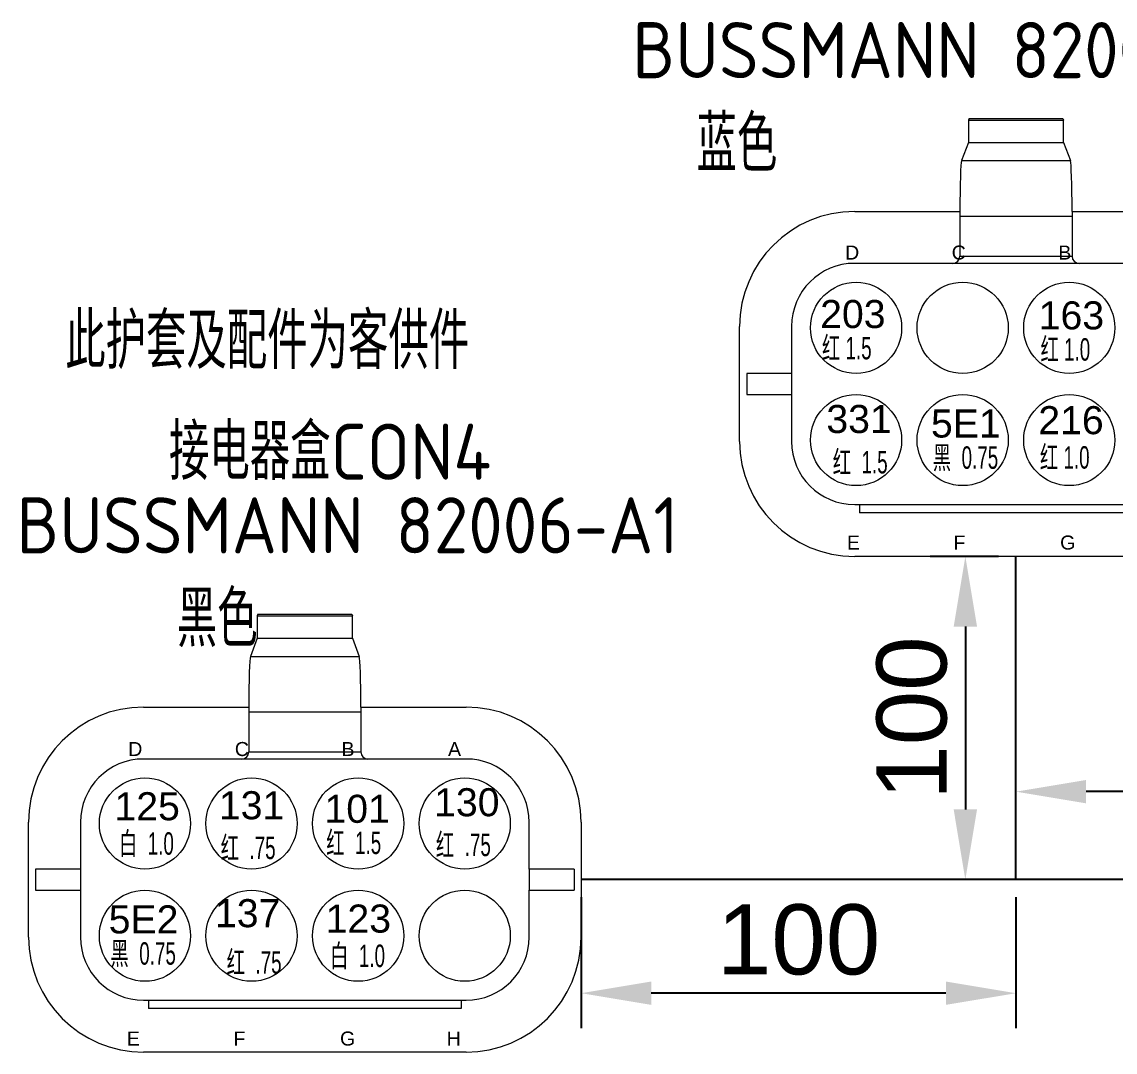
# Model space of a CAD drawing. Header units: millimetres. Extents: x 62 to 1873, y 998 to 1938.
# Drawn here: x 278.29 to 317.26, y 1461.87 to 1498.6 of the extents above; entities that cross this region are included whole.
import ezdxf

# ---------------------------------------------------------------- set-up
doc = ezdxf.new("R2010")
doc.units = ezdxf.units.MM
doc.layers.add('AM60', color=3, linetype='Continuous', lineweight=25)
doc.layers.add('线色线径', color=1, linetype='Continuous')
doc.styles.get("Standard").update_dxf_attribs({"font": 'arial.ttf'})
doc.dimstyles.new('ISO-25', dxfattribs={"dimtxt": 2.5, "dimasz": 2.5, "dimexe": 1.25, "dimexo": 0.625, "dimtad": 1, "dimtxsty": 'Standard', "dimcen": 2.5, "dimadec": 0, "dimazin": 0, "dimtfac": 1, "dimtmove": 0, "dimatfit": 3, "dimfxl": 1, "dimarcsym": 0})

# ---------------------------------------------------------------- blocks, each defined once
blk = doc.blocks.new('A$C47F34373')
at = {"color": 3, "lineweight": 5, "ltscale": 0.003261}
for p, q in [((8.177, 15.619), (8.154, 15.558)), ((11.523, 15.619), (11.546, 15.558))]:
    blk.add_line(p, q, dxfattribs=at)
at = {"color": 3, "lineweight": 5, "ltscale": 0.16731}
blk.add_line((8.177, 15.619), (11.523, 15.619), dxfattribs=at)
at = {"color": 3, "lineweight": 5, "ltscale": 0.169614}
blk.add_line((8.154, 15.558), (11.546, 15.558), dxfattribs=at)
at = {"color": 3, "lineweight": 5, "ltscale": 0.039848}
for p, q in [((8.154, 15.558), (8.156, 14.761)), ((11.544, 14.761), (11.546, 15.558))]:
    blk.add_line(p, q, dxfattribs=at)
at = {"color": 3, "lineweight": 5, "ltscale": 0.034784}
blk.add_line((8.156, 14.761), (7.91, 14.11), dxfattribs=at)
at = {"color": 3, "lineweight": 5, "ltscale": 0.169383}
blk.add_line((8.156, 14.761), (11.544, 14.761), dxfattribs=at)
at = {"color": 3, "lineweight": 5, "ltscale": 0.034783}
blk.add_line((11.544, 14.761), (11.79, 14.11), dxfattribs=at)
at = {"color": 3, "lineweight": 5, "ltscale": 0.193966}
blk.add_line((7.91, 14.11), (11.79, 14.11), dxfattribs=at)
at = {"color": 3, "lineweight": 5, "ltscale": 0.1875}
for p, q in [((4.1, 12.3), (7.85, 12.3)), ((11.85, 12.3), (15.6, 12.3))]:
    blk.add_line(p, q, dxfattribs=at)
at = {"color": 3, "lineweight": 5, "ltscale": 0.009133}
for p, q in [((7.85, 12.3), (7.85, 12.117)), ((11.85, 12.3), (11.85, 12.117))]:
    blk.add_line(p, q, dxfattribs=at)
at = {"color": 3, "lineweight": 5, "ltscale": 0.070867}
for p, q in [((7.85, 12.117), (7.85, 10.7)), ((11.85, 12.117), (11.85, 10.7))]:
    blk.add_line(p, q, dxfattribs=at)
at = {"color": 3, "lineweight": 5, "ltscale": 0.2}
for p, q in [((11.85, 12.117), (7.85, 12.117)), ((7.85, 10.7), (11.85, 10.7))]:
    blk.add_line(p, q, dxfattribs=at)
at = {"color": 3, "lineweight": 5}
for p, q in [((15.6, 10.45), (4.1, 10.45)), ((4.275, 1.85), (15.425, 1.85)), ((15.425, 1.55), (4.275, 1.55)), ((15.6, 0), (4.1, 0))]:
    blk.add_line(p, q, dxfattribs=at)
at = {"color": 3, "lineweight": 5, "ltscale": 0.205}
for p, q in [((0, 4.1), (0, 8.2)), ((19.7, 8.2), (19.7, 4.1))]:
    blk.add_line(p, q, dxfattribs=at)
at = {"color": 3, "lineweight": 5, "ltscale": 0.08375}
for p, q in [((1.85, 8.2), (1.85, 6.525)), ((17.85, 6.525), (17.85, 8.2)), ((1.85, 5.775), (1.85, 4.1)), ((17.85, 4.1), (17.85, 5.775))]:
    blk.add_line(p, q, dxfattribs=at)
at = {"color": 3, "lineweight": 5, "ltscale": 0.08}
for p, q in [((1.85, 6.525), (0.25, 6.525)), ((19.45, 6.525), (17.85, 6.525)), ((0.25, 5.775), (1.85, 5.775)), ((17.85, 5.775), (19.45, 5.775))]:
    blk.add_line(p, q, dxfattribs=at)
at = {"color": 3, "lineweight": 5, "ltscale": 0.0375}
for p, q in [((0.25, 6.525), (0.25, 5.775)), ((1.85, 6.525), (1.85, 5.775)), ((17.85, 6.525), (17.85, 5.775)), ((19.45, 6.525), (19.45, 5.775))]:
    blk.add_line(p, q, dxfattribs=at)
at = {"color": 3, "lineweight": 5, "ltscale": 0.00875}
for p, q in [((4.1, 1.85), (4.275, 1.85)), ((15.425, 1.85), (15.6, 1.85))]:
    blk.add_line(p, q, dxfattribs=at)
at = {"color": 3, "lineweight": 5, "ltscale": 0.015}
for p, q in [((4.275, 1.85), (4.275, 1.55)), ((15.425, 1.85), (15.425, 1.55))]:
    blk.add_line(p, q, dxfattribs=at)
at = {"color": 3, "lineweight": 5}
for centre in [(4.15, 8.15), (7.95, 8.15), (11.75, 8.15), (15.55, 8.15), (4.15, 4.15), (7.95, 4.15), (11.75, 4.15), (15.55, 4.15)]:
    blk.add_circle(centre, 1.625, dxfattribs=at)
for centre, radius, start, end in [((4.1, 8.2), 4.1, 90, 180), ((15.6, 8.2), 4.1, 0, 90), ((7.6, 10.7), 0.25, 270, 0), ((12.1, 10.7), 0.25, 180, 270), ((4.1, 8.2), 2.25, 90, 180), ((15.6, 8.2), 2.25, 0, 90), ((4.1, 4.1), 4.1, 180, 270), ((4.1, 4.1), 2.25, 180, 270), ((15.6, 4.1), 4.1, 270, 0), ((15.6, 4.1), 2.25, 270, 360)]:
    blk.add_arc(centre, radius, start, end, dxfattribs=at)
for centre, start_param, end_param in [((7.916, 12.117), 0.087284, 1.479565), ((11.784, 12.117), 4.803619, 6.195891)]:
    blk.add_ellipse(centre, major_axis=(0, 2), ratio=0.033047, start_param=start_param, end_param=end_param, dxfattribs=at)
at = {"layer": 'AM60', "color": 1, "lineweight": 5}
for s, p in [('D', (3.554, 10.556)), ('C', (7.354, 10.556)), ('B', (11.154, 10.556)), ('A', (14.954, 10.556)), ('E', (3.505, 0.235)), ('F', (7.305, 0.235)), ('G', (11.105, 0.235)), ('H', (14.905, 0.235))]:
    blk.add_text(s, height=0.5, dxfattribs=at).set_placement(p)
blk = doc.blocks.new('A$C3A742DEF')
at = {"color": 3, "lineweight": 5, "ltscale": 0.003261}
for p, q in [((8.177, 15.619), (8.154, 15.558)), ((11.523, 15.619), (11.546, 15.558))]:
    blk.add_line(p, q, dxfattribs=at)
at = {"color": 3, "lineweight": 5, "ltscale": 0.16731}
blk.add_line((8.177, 15.619), (11.523, 15.619), dxfattribs=at)
at = {"color": 3, "lineweight": 5, "ltscale": 0.169614}
blk.add_line((8.154, 15.558), (11.546, 15.558), dxfattribs=at)
at = {"color": 3, "lineweight": 5, "ltscale": 0.039848}
for p, q in [((8.154, 15.558), (8.156, 14.761)), ((11.544, 14.761), (11.546, 15.558))]:
    blk.add_line(p, q, dxfattribs=at)
at = {"color": 3, "lineweight": 5, "ltscale": 0.034784}
blk.add_line((8.156, 14.761), (7.91, 14.11), dxfattribs=at)
at = {"color": 3, "lineweight": 5, "ltscale": 0.169383}
blk.add_line((8.156, 14.761), (11.544, 14.761), dxfattribs=at)
at = {"color": 3, "lineweight": 5, "ltscale": 0.034783}
blk.add_line((11.544, 14.761), (11.79, 14.11), dxfattribs=at)
at = {"color": 3, "lineweight": 5, "ltscale": 0.193966}
blk.add_line((7.91, 14.11), (11.79, 14.11), dxfattribs=at)
at = {"color": 3, "lineweight": 5, "ltscale": 0.1875}
for p, q in [((4.1, 12.3), (7.85, 12.3)), ((11.85, 12.3), (15.6, 12.3))]:
    blk.add_line(p, q, dxfattribs=at)
at = {"color": 3, "lineweight": 5, "ltscale": 0.009133}
for p, q in [((7.85, 12.3), (7.85, 12.117)), ((11.85, 12.3), (11.85, 12.117))]:
    blk.add_line(p, q, dxfattribs=at)
at = {"color": 3, "lineweight": 5, "ltscale": 0.070867}
for p, q in [((7.85, 12.117), (7.85, 10.7)), ((11.85, 12.117), (11.85, 10.7))]:
    blk.add_line(p, q, dxfattribs=at)
at = {"color": 3, "lineweight": 5, "ltscale": 0.2}
for p, q in [((11.85, 12.117), (7.85, 12.117)), ((7.85, 10.7), (11.85, 10.7))]:
    blk.add_line(p, q, dxfattribs=at)
at = {"color": 3, "lineweight": 5}
for p, q in [((15.6, 10.45), (4.1, 10.45)), ((4.275, 1.85), (15.425, 1.85)), ((15.425, 1.55), (4.275, 1.55)), ((15.6, 0), (4.1, 0))]:
    blk.add_line(p, q, dxfattribs=at)
at = {"color": 3, "lineweight": 5, "ltscale": 0.205}
for p, q in [((0, 4.1), (0, 8.2)), ((19.7, 8.2), (19.7, 4.1))]:
    blk.add_line(p, q, dxfattribs=at)
at = {"color": 3, "lineweight": 5, "ltscale": 0.08375}
for p, q in [((1.85, 8.2), (1.85, 6.525)), ((17.85, 6.525), (17.85, 8.2)), ((1.85, 5.775), (1.85, 4.1)), ((17.85, 4.1), (17.85, 5.775))]:
    blk.add_line(p, q, dxfattribs=at)
at = {"color": 3, "lineweight": 5, "ltscale": 0.08}
for p, q in [((1.85, 6.525), (0.25, 6.525)), ((19.45, 6.525), (17.85, 6.525)), ((0.25, 5.775), (1.85, 5.775)), ((17.85, 5.775), (19.45, 5.775))]:
    blk.add_line(p, q, dxfattribs=at)
at = {"color": 3, "lineweight": 5, "ltscale": 0.0375}
for p, q in [((0.25, 6.525), (0.25, 5.775)), ((1.85, 6.525), (1.85, 5.775)), ((17.85, 6.525), (17.85, 5.775)), ((19.45, 6.525), (19.45, 5.775))]:
    blk.add_line(p, q, dxfattribs=at)
at = {"color": 3, "lineweight": 5, "ltscale": 0.00875}
for p, q in [((4.1, 1.85), (4.275, 1.85)), ((15.425, 1.85), (15.6, 1.85))]:
    blk.add_line(p, q, dxfattribs=at)
at = {"color": 3, "lineweight": 5, "ltscale": 0.015}
for p, q in [((4.275, 1.85), (4.275, 1.55)), ((15.425, 1.85), (15.425, 1.55))]:
    blk.add_line(p, q, dxfattribs=at)
at = {"color": 3, "lineweight": 5}
for centre in [(4.15, 8.15), (7.95, 8.15), (11.75, 8.15), (15.55, 8.15), (4.15, 4.15), (7.95, 4.15), (11.75, 4.15), (15.55, 4.15)]:
    blk.add_circle(centre, 1.625, dxfattribs=at)
for centre, radius, start, end in [((4.1, 8.2), 4.1, 90, 180), ((15.6, 8.2), 4.1, 0, 90), ((7.6, 10.7), 0.25, 270, 0), ((12.1, 10.7), 0.25, 180, 270), ((4.1, 8.2), 2.25, 90, 180), ((15.6, 8.2), 2.25, 0, 90), ((4.1, 4.1), 4.1, 180, 270), ((4.1, 4.1), 2.25, 180, 270), ((15.6, 4.1), 4.1, 270, 0), ((15.6, 4.1), 2.25, 270, 360)]:
    blk.add_arc(centre, radius, start, end, dxfattribs=at)
for centre, start_param, end_param in [((7.916, 12.117), 0.087284, 1.479565), ((11.784, 12.117), 4.803619, 6.195891)]:
    blk.add_ellipse(centre, major_axis=(0, 2), ratio=0.033047, start_param=start_param, end_param=end_param, dxfattribs=at)
at = {"layer": 'AM60', "color": 1, "lineweight": 5}
for s, p in [('D', (3.758, 10.585)), ('C', (7.558, 10.585)), ('B', (11.358, 10.585)), ('A', (15.158, 10.585)), ('E', (3.823, 0.247)), ('F', (7.623, 0.247)), ('G', (11.423, 0.247)), ('H', (15.223, 0.247))]:
    blk.add_text(s, height=0.5, dxfattribs=at).set_placement(p)
blk = doc.blocks.new('*D47')
at = {"color": 0, "lineweight": -2, "transparency": 16777216}
for p, q in [((313.725, 1468.645), (313.725, 1472.406)), ((332.555, 1468.645), (332.555, 1472.406)), ((330.055, 1471.156), (316.225, 1471.156))]:
    blk.add_line(p, q, dxfattribs=at)
at = {"color": 0, "transparency": 16777216}
for points in [[(316.225, 1471.572), (316.225, 1470.739), (313.725, 1471.156)], [(330.055, 1471.572), (330.055, 1470.739), (332.555, 1471.156)]]:
    blk.add_solid(points, dxfattribs=at)
at = {"layer": 'Defpoints', "color": 0, "transparency": 16777216}
for p in [(313.725, 1471.156), (313.725, 1468.02), (332.555, 1468.02)]:
    blk.add_point(p, dxfattribs=at)
at = {"color": 3, "transparency": 16777216, "insert": (323.14, 1473.057), "char_height": 2.5, "attachment_point": 5}
blk.add_mtext('100', dxfattribs=at)
blk = doc.blocks.new('*D48')
at = {"color": 0, "lineweight": -2, "transparency": 16777216}
for p, q in [((313.1, 1479.54), (310.67, 1479.54)), ((311.92, 1477.04), (311.92, 1470.52)), ((313.1, 1468.02), (310.67, 1468.02))]:
    blk.add_line(p, q, dxfattribs=at)
at = {"color": 0, "transparency": 16777216}
for points in [[(311.504, 1477.04), (312.337, 1477.04), (311.92, 1479.54)], [(311.504, 1470.52), (312.337, 1470.52), (311.92, 1468.02)]]:
    blk.add_solid(points, dxfattribs=at)
at = {"layer": 'Defpoints', "color": 0, "transparency": 16777216}
for p in [(313.725, 1479.54), (311.92, 1468.02), (313.725, 1468.02)]:
    blk.add_point(p, dxfattribs=at)
at = {"color": 3, "transparency": 16777216, "insert": (310.019, 1473.78), "char_height": 2.5, "attachment_point": 5, "rotation": 90}
blk.add_mtext('100', dxfattribs=at)
blk = doc.blocks.new('*D49')
at = {"color": 0, "lineweight": -2, "transparency": 16777216}
for p, q in [((298.225, 1467.395), (298.225, 1462.721)), ((313.725, 1467.395), (313.725, 1462.721)), ((311.225, 1463.971), (300.725, 1463.971))]:
    blk.add_line(p, q, dxfattribs=at)
at = {"color": 0, "transparency": 16777216}
for points in [[(300.725, 1464.388), (300.725, 1463.555), (298.225, 1463.971)], [(311.225, 1464.388), (311.225, 1463.555), (313.725, 1463.971)]]:
    blk.add_solid(points, dxfattribs=at)
at = {"layer": 'Defpoints', "color": 0, "transparency": 16777216}
for p in [(298.225, 1468.02), (313.725, 1468.02), (298.225, 1463.971)]:
    blk.add_point(p, dxfattribs=at)
at = {"color": 3, "transparency": 16777216, "insert": (305.975, 1465.873), "char_height": 2.5, "attachment_point": 5}
blk.add_mtext('100', dxfattribs=at)

msp = doc.modelspace()

# ---------------------------------------------------------------- linework, layer by layer
for p, q in [((313.725, 1468.02), (313.725, 1479.54)), ((313.725, 1468.02), (298.225, 1468.02)), ((332.555, 1468.02), (313.725, 1468.02))]:
    msp.add_line(p, q)

# ---------------------------------------------------------------- block references
at = {"layer": 'AM60'}
for name, p in [('A$C3A742DEF', (303.875, 1479.54)), ('A$C47F34373', (278.525, 1461.87))]:
    msp.add_blockref(name, p, dxfattribs=at)

# ---------------------------------------------------------------- texts
at = {"layer": 'AM60', "lineweight": 5}
for s, p in [('203', (306.745, 1487.683)), ('163', (314.536, 1487.635)), ('331', (306.966, 1483.941)), ('216', (314.521, 1483.899)), ('5E1', (310.696, 1483.78)), ('130', (292.984, 1470.279)), ('125', (281.589, 1470.136)), ('131', (285.311, 1470.172)), ('101', (289.075, 1470.045)), ('137', (285.171, 1466.324)), ('5E2', (281.383, 1466.102)), ('123', (289.117, 1466.132))]:
    msp.add_text(s, height=1, dxfattribs=at).set_placement(p)
at = {"layer": 'AM60', "char_height": 2, "attachment_point": 1}
for s, insert in [('{\\Fisocp,gbcbig|c134;\\C3;BUSSMANN 82006-D1\\P  蓝色}', (300.051, 1498.591)), ('{\\Fisocp,gbcbig|c134;\\C3;此护套及配件为客供件}', (279.834, 1488.223)), ('{\\Fisocp,gbcbig|c134;\\C3;接电器盒CON4}', (283.532, 1484.272)), ('{\\Fisocp,gbcbig|c134;\\C3;BUSSMANN 82006-A1\\P     黑色}', (278.095, 1481.65))]:
    msp.add_mtext_dynamic_manual_height_columns(s, width=36.31, gutter_width=12.5, heights=[0], dxfattribs=dict(at, insert=insert))
at = {"layer": '线色线径', "lineweight": 5, "width": 0.6}
for s, p in [('红 1.5', (306.807, 1486.569)), ('红 1.0', (314.598, 1486.521)), ('红  1.5', (307.192, 1482.501)), ('黑  0.75', (310.759, 1482.666)), ('红 1.0', (314.576, 1482.672)), ('白  1.0', (281.747, 1468.908)), ('红  .75', (285.373, 1468.752)), ('红  1.5', (289.137, 1468.932)), ('红  .75', (293.046, 1468.859)), ('黑  0.75', (281.445, 1464.988)), ('白  1.0', (289.275, 1464.904)), ('红  .75', (285.587, 1464.669))]:
    msp.add_text(s, height=0.8, dxfattribs=at).set_placement(p)

# ---------------------------------------------------------------- dimensions: what is measured, and where the dimension line sits
at = {"color": 1}
dim = msp.add_linear_dim(base=(311.92, 1468.02), p1=(313.725, 1479.54), p2=(313.725, 1468.02), angle=90, text='100', dimstyle='ISO-25', override={"dimclrt": 3}, dxfattribs=at)
dim.commit()
dim.dimension.update_dxf_attribs({"geometry": '*D48', "text_midpoint": (310.019, 1473.78)})
dim = msp.add_linear_dim(base=(313.725, 1471.156), p1=(332.555, 1468.02), p2=(313.725, 1468.02), text='100', dimstyle='ISO-25', override={"dimclrt": 3}, dxfattribs=at)
dim.commit()
dim.dimension.update_dxf_attribs({"geometry": '*D47', "text_midpoint": (323.14, 1471.156), "dimtype": 160})
dim = msp.add_linear_dim(base=(298.225, 1463.971), p1=(313.725, 1468.02), p2=(298.225, 1468.02), text='100', dimstyle='ISO-25', override={"dimclrt": 3}, dxfattribs=at)
dim.commit()
dim.dimension.update_dxf_attribs({"geometry": '*D49', "text_midpoint": (305.975, 1465.873)})

doc.saveas('drawing.dxf')
